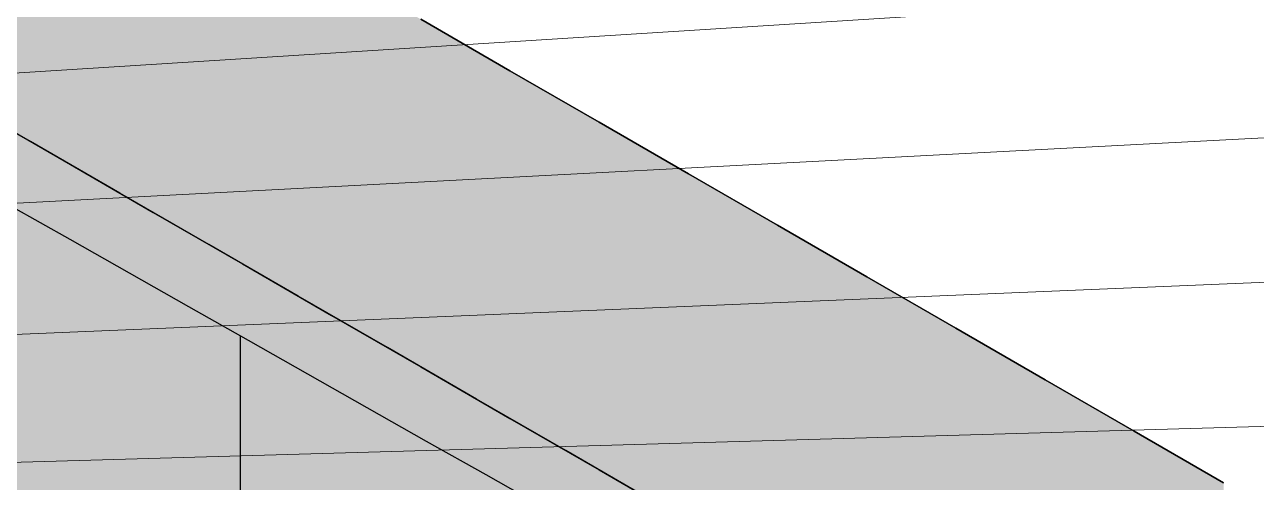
# Model space of a CAD drawing. Header units: metres. Extents: x 0 to 24.2, y -20 to 5.6.
# Drawn here: x 12.076 to 12.784, y 1.325 to 1.589 of the extents above; entities that cross this region are included whole.
import ezdxf

# ---------------------------------------------------------------- set-up
doc = ezdxf.new("R2010")
doc.units = ezdxf.units.M
doc.header["$LTSCALE"] = 0.25
doc.layers.add('ISO-ARISTAS', color=8, linetype='CONTINUOUS')
doc.layers.add('ISO-CONCRETO-SUP', color=254, linetype='CONTINUOUS', true_color=0xe8e8e8)
doc.layers.add('LLAMADAS', color=30, linetype='CONTINUOUS', lineweight=18)

msp = doc.modelspace()

# ---------------------------------------------------------------- linework, layer by layer
at = {"layer": 'ISO-ARISTAS', "color": 250}
for p, q in [((12.35498, 1.56204), (12.30366, 1.59167)), ((12.30366, 1.59167), (12.35498, 1.56204)), ((12.4063, 1.53241), (12.35498, 1.56204)), ((12.35498, 1.56204), (12.4063, 1.53241)), ((12.07914, 1.5213), (12.02782, 1.55093)), ((12.07914, 1.5213), (12.02782, 1.55093)), ((12.04706, 1.53981), (12.09838, 1.51019)), ((12.04706, 1.53981), (12.09838, 1.51019)), ((12.45762, 1.50278), (12.4063, 1.53241)), ((12.4063, 1.53241), (12.45762, 1.50278)), ((12.13046, 1.49167), (12.07914, 1.5213)), ((12.13046, 1.49167), (12.07914, 1.5213)), ((12.09838, 1.51019), (12.1497, 1.48056)), ((12.09838, 1.51019), (12.1497, 1.48056)), ((12.50894, 1.47315), (12.45762, 1.50278)), ((12.45762, 1.50278), (12.50894, 1.47315)), ((12.18178, 1.46204), (12.13046, 1.49167)), ((12.18178, 1.46204), (12.13046, 1.49167)), ((12.10188, 1.46486), (12.0677, 1.4842)), ((12.1497, 1.48056), (12.20102, 1.45093)), ((12.1497, 1.48056), (12.20102, 1.45093)), ((12.56026, 1.44352), (12.50894, 1.47315)), ((12.50894, 1.47315), (12.56026, 1.44352)), ((12.13607, 1.44552), (12.10188, 1.46486)), ((12.2331, 1.43241), (12.18178, 1.46204)), ((12.2331, 1.43241), (12.18178, 1.46204)), ((12.20102, 1.45093), (12.25234, 1.4213)), ((12.20102, 1.45093), (12.25234, 1.4213)), ((12.17025, 1.42618), (12.13607, 1.44552)), ((12.61158, 1.41389), (12.56026, 1.44352)), ((12.56026, 1.44352), (12.61158, 1.41389)), ((12.28442, 1.40278), (12.2331, 1.43241)), ((12.28442, 1.40278), (12.2331, 1.43241)), ((12.20444, 1.40683), (12.17025, 1.42618)), ((12.25234, 1.4213), (12.30366, 1.39167)), ((12.25234, 1.4213), (12.30366, 1.39167)), ((12.6629, 1.38426), (12.61158, 1.41389)), ((12.61158, 1.41389), (12.6629, 1.38426)), ((12.19988, 1.10941), (12.19988, 1.40941)), ((12.23862, 1.38749), (12.20444, 1.40683)), ((12.33574, 1.37315), (12.28442, 1.40278)), ((12.33574, 1.37315), (12.28442, 1.40278)), ((12.30366, 1.39167), (12.35498, 1.36204)), ((12.30366, 1.39167), (12.35498, 1.36204)), ((12.27281, 1.36815), (12.23862, 1.38749)), ((12.71422, 1.35463), (12.6629, 1.38426)), ((12.6629, 1.38426), (12.71422, 1.35463)), ((12.30699, 1.34881), (12.27281, 1.36815)), ((12.38706, 1.34352), (12.33574, 1.37315)), ((12.38706, 1.34352), (12.33574, 1.37315)), ((12.35498, 1.36204), (12.4063, 1.33241)), ((12.35498, 1.36204), (12.4063, 1.33241)), ((12.76554, 1.325), (12.71422, 1.35463)), ((12.71422, 1.35463), (12.76554, 1.325)), ((12.34118, 1.32947), (12.30699, 1.34881)), ((12.43838, 1.31389), (12.38706, 1.34352)), ((12.43838, 1.31389), (12.38706, 1.34352)), ((12.37536, 1.31012), (12.34118, 1.32947)), ((12.4063, 1.33241), (12.45762, 1.30278)), ((12.4063, 1.33241), (12.45762, 1.30278))]:
    msp.add_line(p, q, dxfattribs=at)
at = {"layer": 'ISO-CONCRETO-SUP', "true_color": 0xb2b2ad}
for points in [[(12.09838, 1.61019), (12.1497, 1.58056), (12.09838, 1.66019), (12.1497, 1.63056)], [(12.20102, 1.60093), (12.25234, 1.5713), (12.20102, 1.65093), (12.25234, 1.6213)], [(12.04706, 1.58981), (12.09838, 1.56019), (12.04706, 1.63981), (12.09838, 1.61019)], [(12.1497, 1.58056), (12.20102, 1.55093), (12.1497, 1.63056), (12.20102, 1.60093)], [(12.25234, 1.5713), (12.30366, 1.54167), (12.25234, 1.6213), (12.30366, 1.59167)], [(12.09838, 1.56019), (12.1497, 1.53056), (12.09838, 1.61019), (12.1497, 1.58056)], [(12.20102, 1.55093), (12.25234, 1.5213), (12.20102, 1.60093), (12.25234, 1.5713)], [(12.04706, 1.53981), (12.09838, 1.51019), (12.04706, 1.58981), (12.09838, 1.56019)], [(12.30366, 1.54167), (12.35498, 1.51204), (12.30366, 1.59167), (12.35498, 1.56204)], [(12.1497, 1.53056), (12.20102, 1.50093), (12.1497, 1.58056), (12.20102, 1.55093)], [(12.25234, 1.5213), (12.30366, 1.49167), (12.25234, 1.5713), (12.30366, 1.54167)], [(12.09838, 1.51019), (12.1497, 1.48056), (12.09838, 1.56019), (12.1497, 1.53056)], [(12.35498, 1.51204), (12.4063, 1.48241), (12.35498, 1.56204), (12.4063, 1.53241)], [(12.02782, 1.50093), (12.07914, 1.4713), (12.02782, 1.55093), (12.07914, 1.5213)], [(12.20102, 1.50093), (12.25234, 1.4713), (12.20102, 1.55093), (12.25234, 1.5213)], [(12.30366, 1.49167), (12.35498, 1.46204), (12.30366, 1.54167), (12.35498, 1.51204)], [(12.4063, 1.48241), (12.45762, 1.45278), (12.4063, 1.53241), (12.45762, 1.50278)], [(12.1497, 1.48056), (12.20102, 1.45093), (12.1497, 1.53056), (12.20102, 1.50093)], [(12.07914, 1.4713), (12.13046, 1.44167), (12.07914, 1.5213), (12.13046, 1.49167)], [(12.25234, 1.4713), (12.30366, 1.44167), (12.25234, 1.5213), (12.30366, 1.49167)], [(12.35498, 1.46204), (12.4063, 1.43241), (12.35498, 1.51204), (12.4063, 1.48241)], [(12.45762, 1.45278), (12.50894, 1.42315), (12.45762, 1.50278), (12.50894, 1.47315)], [(12.02782, 1.45093), (12.07914, 1.4213), (12.02782, 1.50093), (12.07914, 1.4713)], [(12.20102, 1.45093), (12.25234, 1.4213), (12.20102, 1.50093), (12.25234, 1.4713)], [(12.13046, 1.44167), (12.18178, 1.41204), (12.13046, 1.49167), (12.18178, 1.46204)], [(12.30366, 1.44167), (12.35498, 1.41204), (12.30366, 1.49167), (12.35498, 1.46204)], [(12.4063, 1.43241), (12.45762, 1.40278), (12.4063, 1.48241), (12.45762, 1.45278)], [(12.07914, 1.4213), (12.13046, 1.39167), (12.07914, 1.4713), (12.13046, 1.44167)], [(12.25234, 1.4213), (12.30366, 1.39167), (12.25234, 1.4713), (12.30366, 1.44167)], [(12.50894, 1.42315), (12.56026, 1.39352), (12.50894, 1.47315), (12.56026, 1.44352)], [(12.18178, 1.41204), (12.2331, 1.38241), (12.18178, 1.46204), (12.2331, 1.43241)], [(12.35498, 1.41204), (12.4063, 1.38241), (12.35498, 1.46204), (12.4063, 1.43241)], [(12.02782, 1.40093), (12.07914, 1.3713), (12.02782, 1.45093), (12.07914, 1.4213)], [(12.45762, 1.40278), (12.50894, 1.37315), (12.45762, 1.45278), (12.50894, 1.42315)], [(12.13046, 1.39167), (12.18178, 1.36204), (12.13046, 1.44167), (12.18178, 1.41204)], [(12.30366, 1.39167), (12.35498, 1.36204), (12.30366, 1.44167), (12.35498, 1.41204)], [(12.56026, 1.39352), (12.61158, 1.36389), (12.56026, 1.44352), (12.61158, 1.41389)], [(12.2331, 1.38241), (12.28442, 1.35278), (12.2331, 1.43241), (12.28442, 1.40278)], [(12.4063, 1.38241), (12.45762, 1.35278), (12.4063, 1.43241), (12.45762, 1.40278)], [(12.07914, 1.3713), (12.13046, 1.34167), (12.07914, 1.4213), (12.13046, 1.39167)], [(12.50894, 1.37315), (12.56026, 1.34352), (12.50894, 1.42315), (12.56026, 1.39352)], [(12.18178, 1.36204), (12.2331, 1.33241), (12.18178, 1.41204), (12.2331, 1.38241)], [(12.35498, 1.36204), (12.4063, 1.33241), (12.35498, 1.41204), (12.4063, 1.38241)], [(12.61158, 1.36389), (12.6629, 1.33426), (12.61158, 1.41389), (12.6629, 1.38426)], [(12.02782, 1.35093), (12.07914, 1.3213), (12.02782, 1.40093), (12.07914, 1.3713)], [(12.28442, 1.35278), (12.33574, 1.32315), (12.28442, 1.40278), (12.33574, 1.37315)], [(12.45762, 1.35278), (12.50894, 1.32315), (12.45762, 1.40278), (12.50894, 1.37315)], [(12.13046, 1.34167), (12.18178, 1.31204), (12.13046, 1.39167), (12.18178, 1.36204)], [(12.56026, 1.34352), (12.61158, 1.31389), (12.56026, 1.39352), (12.61158, 1.36389)], [(12.2331, 1.33241), (12.28442, 1.30278), (12.2331, 1.38241), (12.28442, 1.35278)], [(12.4063, 1.33241), (12.45762, 1.30278), (12.4063, 1.38241), (12.45762, 1.35278)], [(12.6629, 1.33426), (12.71422, 1.30463), (12.6629, 1.38426), (12.71422, 1.35463)], [(12.07914, 1.3213), (12.13046, 1.29167), (12.07914, 1.3713), (12.13046, 1.34167)], [(12.33574, 1.32315), (12.38706, 1.29352), (12.33574, 1.37315), (12.38706, 1.34352)], [(12.50894, 1.32315), (12.56026, 1.29352), (12.50894, 1.37315), (12.56026, 1.34352)], [(12.18178, 1.31204), (12.2331, 1.28241), (12.18178, 1.36204), (12.2331, 1.33241)], [(12.61158, 1.31389), (12.6629, 1.28426), (12.61158, 1.36389), (12.6629, 1.33426)], [(12.71422, 1.30463), (12.76554, 1.275), (12.71422, 1.35463), (12.76554, 1.325)], [(12.28442, 1.30278), (12.33574, 1.27315), (12.28442, 1.35278), (12.33574, 1.32315)], [(12.45762, 1.30278), (12.50894, 1.27315), (12.45762, 1.35278), (12.50894, 1.32315)], [(12.13046, 1.29167), (12.18178, 1.26204), (12.13046, 1.34167), (12.18178, 1.31204)], [(12.38706, 1.29352), (12.43838, 1.26389), (12.38706, 1.34352), (12.43838, 1.31389)], [(12.56026, 1.29352), (12.61158, 1.26389), (12.56026, 1.34352), (12.61158, 1.31389)], [(12.6629, 1.28426), (12.71422, 1.25463), (12.6629, 1.33426), (12.71422, 1.30463)], [(12.2331, 1.28241), (12.28442, 1.25278), (12.2331, 1.33241), (12.28442, 1.30278)]]:
    msp.add_solid(points, dxfattribs=at)
at = {"layer": 'ISO-CONCRETO-SUP', "true_color": 0xc5c5c0}
for points in [[(12.0631, 1.63056), (12.11442, 1.60093), (12.0198, 1.60556), (12.07112, 1.57593)], [(12.15772, 1.62593), (12.20904, 1.5963), (12.11442, 1.60093), (12.16574, 1.5713)], [(12.25234, 1.6213), (12.30366, 1.59167), (12.20904, 1.5963), (12.26036, 1.56667)], [(12.11442, 1.60093), (12.16574, 1.5713), (12.07112, 1.57593), (12.12244, 1.5463)], [(12.20904, 1.5963), (12.26036, 1.56667), (12.16574, 1.5713), (12.21706, 1.54167)], [(12.30366, 1.59167), (12.35498, 1.56204), (12.26036, 1.56667), (12.31168, 1.53704)], [(12.07112, 1.57593), (12.12244, 1.5463), (12.02782, 1.55093), (12.07914, 1.5213)], [(12.16574, 1.5713), (12.21706, 1.54167), (12.12244, 1.5463), (12.17376, 1.51667)], [(12.26036, 1.56667), (12.31168, 1.53704), (12.21706, 1.54167), (12.26838, 1.51204)], [(12.35498, 1.56204), (12.4063, 1.53241), (12.31168, 1.53704), (12.363, 1.50741)], [(12.12244, 1.5463), (12.17376, 1.51667), (12.07914, 1.5213), (12.13046, 1.49167)], [(12.04706, 1.53981), (12.09838, 1.51019), (12.00376, 1.51481), (12.05508, 1.48519)], [(12.21706, 1.54167), (12.26838, 1.51204), (12.17376, 1.51667), (12.22508, 1.48704)], [(12.31168, 1.53704), (12.363, 1.50741), (12.26838, 1.51204), (12.3197, 1.48241)], [(12.4063, 1.53241), (12.45762, 1.50278), (12.363, 1.50741), (12.41432, 1.47778)], [(12.09838, 1.51019), (12.1497, 1.48056), (12.05508, 1.48519), (12.1064, 1.45556)], [(12.17376, 1.51667), (12.22508, 1.48704), (12.13046, 1.49167), (12.18178, 1.46204)], [(12.26838, 1.51204), (12.3197, 1.48241), (12.22508, 1.48704), (12.2764, 1.45741)], [(12.363, 1.50741), (12.41432, 1.47778), (12.3197, 1.48241), (12.37102, 1.45278)], [(12.45762, 1.50278), (12.50894, 1.47315), (12.41432, 1.47778), (12.46564, 1.44815)], [(12.05508, 1.48519), (12.1064, 1.45556), (12.01178, 1.46019), (12.0631, 1.43056)], [(12.22508, 1.48704), (12.2764, 1.45741), (12.18178, 1.46204), (12.2331, 1.43241)], [(12.3197, 1.48241), (12.37102, 1.45278), (12.2764, 1.45741), (12.32772, 1.42778)], [(12.1497, 1.48056), (12.20102, 1.45093), (12.1064, 1.45556), (12.15772, 1.42593)], [(12.41432, 1.47778), (12.46564, 1.44815), (12.37102, 1.45278), (12.42234, 1.42315)], [(12.50894, 1.47315), (12.56026, 1.44352), (12.46564, 1.44815), (12.51696, 1.41852)], [(12.1064, 1.45556), (12.15772, 1.42593), (12.0631, 1.43056), (12.11442, 1.40093)], [(12.2764, 1.45741), (12.32772, 1.42778), (12.2331, 1.43241), (12.28442, 1.40278)], [(12.20102, 1.45093), (12.25234, 1.4213), (12.15772, 1.42593), (12.20904, 1.3963)], [(12.37102, 1.45278), (12.42234, 1.42315), (12.32772, 1.42778), (12.37904, 1.39815)], [(12.46564, 1.44815), (12.51696, 1.41852), (12.42234, 1.42315), (12.47366, 1.39352)], [(12.56026, 1.44352), (12.61158, 1.41389), (12.51696, 1.41852), (12.56828, 1.38889)], [(12.0631, 1.43056), (12.11442, 1.40093), (12.0198, 1.40556), (12.07112, 1.37593)], [(12.15772, 1.42593), (12.20904, 1.3963), (12.11442, 1.40093), (12.16574, 1.3713)], [(12.32772, 1.42778), (12.37904, 1.39815), (12.28442, 1.40278), (12.33574, 1.37315)], [(12.25234, 1.4213), (12.30366, 1.39167), (12.20904, 1.3963), (12.26036, 1.36667)], [(12.42234, 1.42315), (12.47366, 1.39352), (12.37904, 1.39815), (12.43036, 1.36852)], [(12.51696, 1.41852), (12.56828, 1.38889), (12.47366, 1.39352), (12.52498, 1.36389)], [(12.61158, 1.41389), (12.6629, 1.38426), (12.56828, 1.38889), (12.6196, 1.35926)], [(12.11442, 1.40093), (12.16574, 1.3713), (12.07112, 1.37593), (12.12244, 1.3463)], [(12.20904, 1.3963), (12.26036, 1.36667), (12.16574, 1.3713), (12.21706, 1.34167)], [(12.37904, 1.39815), (12.43036, 1.36852), (12.33574, 1.37315), (12.38706, 1.34352)], [(12.30366, 1.39167), (12.35498, 1.36204), (12.26036, 1.36667), (12.31168, 1.33704)], [(12.47366, 1.39352), (12.52498, 1.36389), (12.43036, 1.36852), (12.48168, 1.33889)], [(12.56828, 1.38889), (12.6196, 1.35926), (12.52498, 1.36389), (12.5763, 1.33426)], [(12.6629, 1.38426), (12.71422, 1.35463), (12.6196, 1.35926), (12.67092, 1.32963)], [(12.07112, 1.37593), (12.12244, 1.3463), (12.02782, 1.35093), (12.07914, 1.3213)], [(12.16574, 1.3713), (12.21706, 1.34167), (12.12244, 1.3463), (12.17376, 1.31667)], [(12.43036, 1.36852), (12.48168, 1.33889), (12.38706, 1.34352), (12.43838, 1.31389)], [(12.26036, 1.36667), (12.31168, 1.33704), (12.21706, 1.34167), (12.26838, 1.31204)], [(12.35498, 1.36204), (12.4063, 1.33241), (12.31168, 1.33704), (12.363, 1.30741)], [(12.52498, 1.36389), (12.5763, 1.33426), (12.48168, 1.33889), (12.533, 1.30926)], [(12.6196, 1.35926), (12.67092, 1.32963), (12.5763, 1.33426), (12.62762, 1.30463)], [(12.71422, 1.35463), (12.76554, 1.325), (12.67092, 1.32963), (12.72224, 1.3)], [(12.12244, 1.3463), (12.17376, 1.31667), (12.07914, 1.3213), (12.13046, 1.29167)], [(12.21706, 1.34167), (12.26838, 1.31204), (12.17376, 1.31667), (12.22508, 1.28704)], [(12.31168, 1.33704), (12.363, 1.30741), (12.26838, 1.31204), (12.3197, 1.28241)], [(12.48168, 1.33889), (12.533, 1.30926), (12.43838, 1.31389), (12.4897, 1.28426)], [(12.5763, 1.33426), (12.62762, 1.30463), (12.533, 1.30926), (12.58432, 1.27963)], [(12.4063, 1.33241), (12.45762, 1.30278), (12.363, 1.30741), (12.41432, 1.27778)], [(12.67092, 1.32963), (12.72224, 1.3), (12.62762, 1.30463), (12.67894, 1.275)]]:
    msp.add_solid(points, dxfattribs=at)
at = {"layer": 'ISO-CONCRETO-SUP', "true_color": 0xa2a7af}
for points in [[(12.0677, 1.4467), (12.10188, 1.42736), (12.0677, 1.4842), (12.10188, 1.46486)], [(12.10188, 1.42736), (12.13607, 1.40802), (12.10188, 1.46486), (12.13607, 1.44552)], [(12.0677, 1.4092), (12.10188, 1.38986), (12.0677, 1.4467), (12.10188, 1.42736)], [(12.13607, 1.40802), (12.17025, 1.38868), (12.13607, 1.44552), (12.17025, 1.42618)], [(12.10188, 1.38986), (12.13607, 1.37052), (12.10188, 1.42736), (12.13607, 1.40802)], [(12.17025, 1.38868), (12.20444, 1.36933), (12.17025, 1.42618), (12.20444, 1.40683)], [(12.0677, 1.3717), (12.10188, 1.35236), (12.0677, 1.4092), (12.10188, 1.38986)], [(12.13607, 1.37052), (12.17025, 1.35118), (12.13607, 1.40802), (12.17025, 1.38868)], [(12.20444, 1.36933), (12.23862, 1.34999), (12.20444, 1.40683), (12.23862, 1.38749)], [(12.10188, 1.35236), (12.13607, 1.33302), (12.10188, 1.38986), (12.13607, 1.37052)], [(12.17025, 1.35118), (12.20444, 1.33183), (12.17025, 1.38868), (12.20444, 1.36933)], [(12.23862, 1.34999), (12.27281, 1.33065), (12.23862, 1.38749), (12.27281, 1.36815)], [(12.0677, 1.3342), (12.10188, 1.31486), (12.0677, 1.3717), (12.10188, 1.35236)], [(12.13607, 1.33302), (12.17025, 1.31368), (12.13607, 1.37052), (12.17025, 1.35118)], [(12.20444, 1.33183), (12.23862, 1.31249), (12.20444, 1.36933), (12.23862, 1.34999)], [(12.27281, 1.33065), (12.30699, 1.31131), (12.27281, 1.36815), (12.30699, 1.34881)], [(12.10188, 1.31486), (12.13607, 1.29552), (12.10188, 1.35236), (12.13607, 1.33302)], [(12.17025, 1.31368), (12.20444, 1.29433), (12.17025, 1.35118), (12.20444, 1.33183)], [(12.23862, 1.31249), (12.27281, 1.29315), (12.23862, 1.34999), (12.27281, 1.33065)], [(12.30699, 1.31131), (12.34118, 1.29197), (12.30699, 1.34881), (12.34118, 1.32947)], [(12.0677, 1.2967), (12.10188, 1.27736), (12.0677, 1.3342), (12.10188, 1.31486)], [(12.13607, 1.29552), (12.17025, 1.27618), (12.13607, 1.33302), (12.17025, 1.31368)], [(12.20444, 1.29433), (12.23862, 1.27499), (12.20444, 1.33183), (12.23862, 1.31249)], [(12.27281, 1.29315), (12.30699, 1.27381), (12.27281, 1.33065), (12.30699, 1.31131)], [(12.34118, 1.29197), (12.37536, 1.27262), (12.34118, 1.32947), (12.37536, 1.31012)]]:
    msp.add_solid(points, dxfattribs=at)
at = {"layer": 'LLAMADAS'}
for p, q in [((12.93, 1.61538), (11.97991, 1.55491)), ((12.93, 1.53076), (11.29055, 1.44491)), ((12.93, 1.44614), (11.83182, 1.40041)), ((12.93, 1.36152), (11.68026, 1.32541))]:
    msp.add_line(p, q, dxfattribs=at)

doc.saveas('drawing.dxf')
